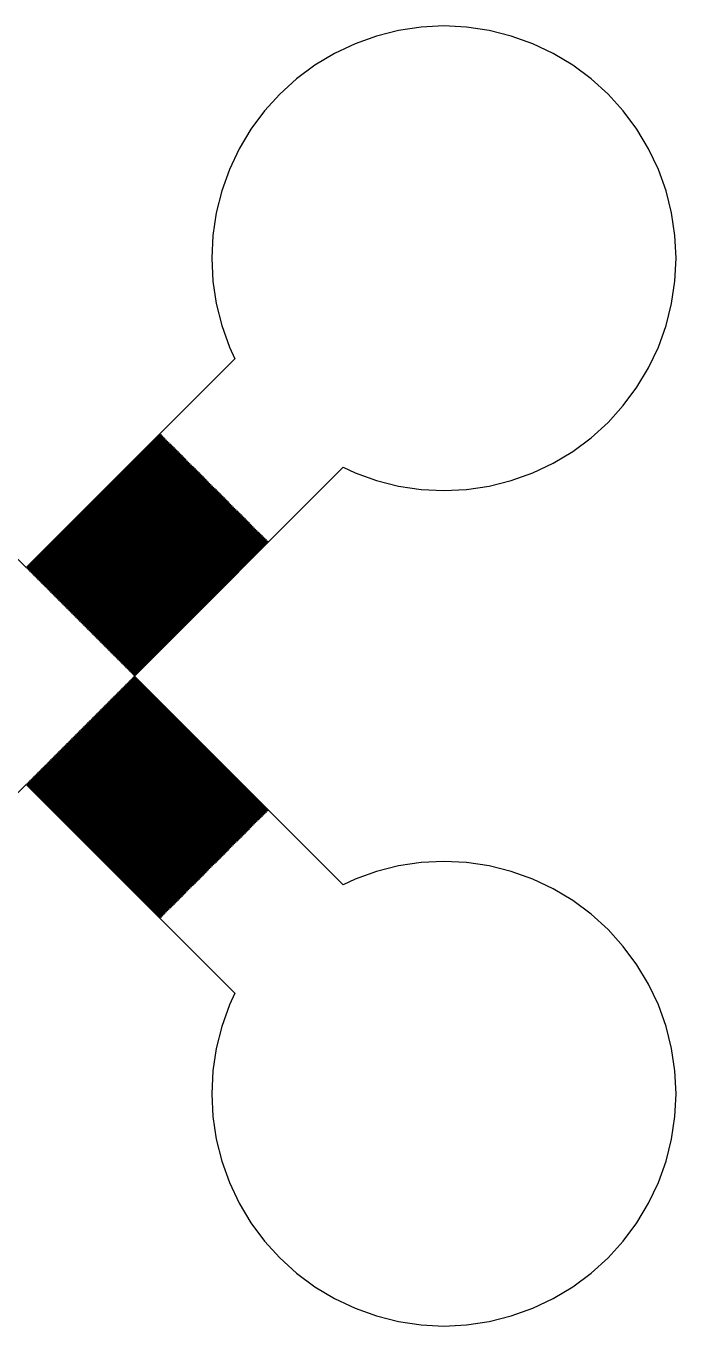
# Model space of a CAD drawing. Extents: x -73 to 181, y -8 to 80.
# Drawn here: x 27 to 34, y 20 to 34 of the extents above; entities that cross this region are included whole.
import ezdxf

# ---------------------------------------------------------------- set-up
doc = ezdxf.new("R2010")
doc.units = 0

msp = doc.modelspace()

# ---------------------------------------------------------------- linework, layer by layer
for p, q in [((30.7715, 33.8895), (30.5405, 33.8069)), ((31.0095, 33.9491), (30.7715, 33.8895)), ((31.2521, 33.9851), (31.0095, 33.9491)), ((31.4972, 33.9972), (31.2521, 33.9851)), ((31.7422, 33.9851), (31.4972, 33.9972)), ((31.9849, 33.9491), (31.7422, 33.9851)), ((32.2229, 33.8895), (31.9849, 33.9491)), ((32.4539, 33.8069), (32.2229, 33.8895)), ((30.5405, 33.8069), (30.3187, 33.702)), ((32.6757, 33.702), (32.4539, 33.8069)), ((30.3187, 33.702), (30.1083, 33.5759)), ((32.8861, 33.5759), (32.6757, 33.702)), ((30.1083, 33.5759), (29.9112, 33.4297)), ((33.0832, 33.4297), (32.8861, 33.5759)), ((29.9112, 33.4297), (29.7294, 33.265)), ((33.265, 33.265), (33.0832, 33.4297)), ((29.7294, 33.265), (29.5647, 33.0832)), ((33.4297, 33.0832), (33.265, 33.265)), ((29.5647, 33.0832), (29.4185, 32.8861)), ((33.5759, 32.8861), (33.4297, 33.0832)), ((29.4185, 32.8861), (29.2924, 32.6757)), ((33.702, 32.6757), (33.5759, 32.8861)), ((29.2924, 32.6757), (29.1875, 32.4539)), ((33.8069, 32.4539), (33.702, 32.6757)), ((29.1875, 32.4539), (29.1048, 32.2229)), ((33.8895, 32.2229), (33.8069, 32.4539)), ((29.1048, 32.2229), (29.0452, 31.9849)), ((33.9491, 31.9849), (33.8895, 32.2229)), ((29.0452, 31.9849), (29.0092, 31.7422)), ((33.9851, 31.7422), (33.9491, 31.9849)), ((29.0092, 31.7422), (28.9972, 31.4972)), ((33.9972, 31.4972), (33.9851, 31.7422)), ((28.9972, 31.4972), (29.0092, 31.2521)), ((33.9851, 31.2521), (33.9972, 31.4972)), ((29.0092, 31.2521), (29.0452, 31.0094)), ((33.9491, 31.0095), (33.9851, 31.2521)), ((29.0452, 31.0094), (29.1048, 30.7715)), ((33.8895, 30.7715), (33.9491, 31.0095)), ((29.1048, 30.7715), (29.1875, 30.5405)), ((33.8069, 30.5405), (33.8895, 30.7715)), ((29.1875, 30.5405), (29.2473, 30.414)), ((33.702, 30.3187), (33.8069, 30.5405)), ((27, 28.1667), (24.7527, 30.414)), ((29.2473, 30.414), (27, 28.1667)), ((33.5759, 30.1083), (33.702, 30.3187)), ((33.4297, 29.9112), (33.5759, 30.1083)), ((33.265, 29.7294), (33.4297, 29.9112)), ((33.0832, 29.5647), (33.265, 29.7294)), ((27.0071, 28.1597), (28.4474, 29.6)), ((28.4545, 29.5929), (27.0141, 28.1526)), ((27.0212, 28.1455), (28.4616, 29.5859)), ((28.4687, 29.5788), (27.0283, 28.1384)), ((27.0354, 28.1314), (28.4757, 29.5717)), ((28.4828, 29.5647), (27.0424, 28.1243)), ((27.0495, 28.1172), (28.4899, 29.5576)), ((28.4969, 29.5505), (27.0566, 28.1102)), ((27.0636, 28.1031), (28.504, 29.5434)), ((28.5111, 29.5364), (27.0707, 28.096)), ((27.0778, 28.0889), (28.5182, 29.5293)), ((28.4474, 29.6), (28.4545, 29.5929)), ((28.4616, 29.5859), (28.4687, 29.5788)), ((28.4757, 29.5717), (28.4828, 29.5647)), ((28.4899, 29.5576), (28.4969, 29.5505)), ((28.504, 29.5434), (28.5111, 29.5364)), ((28.5182, 29.5293), (28.5252, 29.5222)), ((32.8861, 29.4185), (33.0832, 29.5647)), ((28.5252, 29.5222), (27.0849, 28.0819)), ((27.0919, 28.0748), (28.5323, 29.5152)), ((28.5394, 29.5081), (27.099, 28.0677)), ((27.1061, 28.0607), (28.5464, 29.501)), ((28.5535, 29.494), (27.1131, 28.0536)), ((27.1202, 28.0465), (28.5606, 29.4869)), ((28.5677, 29.4798), (27.1273, 28.0394)), ((27.1344, 28.0324), (28.5747, 29.4727)), ((28.5818, 29.4657), (27.1414, 28.0253)), ((27.1485, 28.0182), (28.5889, 29.4586)), ((28.5959, 29.4515), (27.1556, 28.0112)), ((27.1626, 28.0041), (28.603, 29.4444)), ((28.6101, 29.4374), (27.1697, 27.997)), ((27.1768, 27.9899), (28.6171, 29.4303)), ((28.6242, 29.4232), (27.1839, 27.9829)), ((27.1909, 27.9758), (28.6313, 29.4162)), ((28.6384, 29.4091), (27.198, 27.9687)), ((27.2051, 27.9617), (28.6454, 29.402)), ((28.6525, 29.395), (27.2121, 27.9546)), ((28.5323, 29.5152), (28.5394, 29.5081)), ((28.5464, 29.501), (28.5535, 29.494)), ((28.5606, 29.4869), (28.5677, 29.4798)), ((28.5747, 29.4727), (28.5818, 29.4657)), ((28.5889, 29.4586), (28.5959, 29.4515)), ((28.603, 29.4444), (28.6101, 29.4374)), ((28.6171, 29.4303), (28.6242, 29.4232)), ((28.6313, 29.4162), (28.6384, 29.4091)), ((28.6454, 29.402), (28.6525, 29.395)), ((32.6757, 29.2924), (32.8861, 29.4185)), ((27.2192, 27.9475), (28.6596, 29.3879)), ((28.6667, 29.3808), (27.2263, 27.9404)), ((27.2334, 27.9334), (28.6737, 29.3737)), ((28.6808, 29.3667), (27.2404, 27.9263)), ((27.2475, 27.9192), (28.6879, 29.3596)), ((28.6949, 29.3525), (27.2546, 27.9122)), ((27.2616, 27.9051), (28.702, 29.3455)), ((28.7091, 29.3384), (27.2687, 27.898)), ((27.2758, 27.8909), (28.7161, 29.3313)), ((28.7232, 29.3242), (27.2829, 27.8839)), ((27.2899, 27.8768), (28.7303, 29.3172)), ((28.7374, 29.3101), (27.297, 27.8697)), ((27.3041, 27.8627), (28.7444, 29.303)), ((28.7515, 29.296), (27.3111, 27.8556)), ((27.3182, 27.8485), (28.7586, 29.2889)), ((28.7656, 29.2818), (27.3253, 27.8414)), ((27.3323, 27.8344), (28.7727, 29.2747)), ((28.7798, 29.2677), (27.3394, 27.8273)), ((27.3465, 27.8202), (28.7868, 29.2606)), ((28.7939, 29.2535), (27.3536, 27.8132)), ((28.6596, 29.3879), (28.6667, 29.3808)), ((28.6737, 29.3737), (28.6808, 29.3667)), ((28.6879, 29.3596), (28.6949, 29.3525)), ((28.702, 29.3455), (28.7091, 29.3384)), ((28.7161, 29.3313), (28.7232, 29.3242)), ((28.7303, 29.3172), (28.7374, 29.3101)), ((28.7444, 29.303), (28.7515, 29.296)), ((28.7586, 29.2889), (28.7656, 29.2818)), ((28.7727, 29.2747), (28.7798, 29.2677)), ((28.7868, 29.2606), (28.7939, 29.2535)), ((32.4539, 29.1875), (32.6757, 29.2924)), ((27.3606, 27.8061), (28.801, 29.2465)), ((28.8081, 29.2394), (27.3677, 27.799)), ((27.3748, 27.792), (28.8151, 29.2323)), ((28.8222, 29.2253), (27.3819, 27.7849)), ((27.3889, 27.7778), (28.8293, 29.2182)), ((28.8363, 29.2111), (27.396, 27.7708)), ((27.4031, 27.7637), (28.8434, 29.204)), ((28.8505, 29.197), (27.4101, 27.7566)), ((27.4172, 27.7495), (28.8576, 29.1899)), ((28.8646, 29.1828), (27.4243, 27.7425)), ((27.4313, 27.7354), (28.8717, 29.1758)), ((28.8788, 29.1687), (27.4384, 27.7283)), ((27.4455, 27.7212), (28.8858, 29.1616)), ((28.8929, 29.1545), (27.4525, 27.7142)), ((27.4596, 27.7071), (28.9, 29.1475)), ((28.9071, 29.1404), (27.4667, 27.7)), ((27.4738, 27.693), (28.9141, 29.1333)), ((28.9212, 29.1263), (27.4808, 27.6859)), ((27.4879, 27.6788), (28.9283, 29.1192)), ((28.9353, 29.1121), (27.495, 27.6718)), ((28.1667, 27), (30.414, 29.2473)), ((28.801, 29.2465), (28.8081, 29.2394)), ((28.8151, 29.2323), (28.8222, 29.2253)), ((28.8293, 29.2182), (28.8363, 29.2111)), ((28.8434, 29.204), (28.8505, 29.197)), ((28.8576, 29.1899), (28.8646, 29.1828)), ((28.8717, 29.1758), (28.8788, 29.1687)), ((28.8858, 29.1616), (28.8929, 29.1545)), ((28.9, 29.1475), (28.9071, 29.1404)), ((28.9141, 29.1333), (28.9212, 29.1263)), ((28.9283, 29.1192), (28.9353, 29.1121)), ((30.414, 29.2473), (30.5405, 29.1875)), ((30.5405, 29.1875), (30.7715, 29.1048)), ((32.2229, 29.1048), (32.4539, 29.1875)), ((27.5021, 27.6647), (28.9424, 29.105)), ((28.9495, 29.098), (27.5091, 27.6576)), ((27.5162, 27.6505), (28.9566, 29.0909)), ((28.9636, 29.0838), (27.5233, 27.6435)), ((27.5303, 27.6364), (28.9707, 29.0768)), ((28.9778, 29.0697), (27.5374, 27.6293)), ((27.5445, 27.6223), (28.9848, 29.0626)), ((28.9919, 29.0556), (27.5515, 27.6152)), ((27.5586, 27.6081), (28.999, 29.0485)), ((29.0061, 29.0414), (27.5657, 27.601)), ((27.5728, 27.594), (29.0131, 29.0343)), ((29.0202, 29.0273), (27.5798, 27.5869)), ((27.5869, 27.5798), (29.0273, 29.0202)), ((29.0343, 29.0131), (27.594, 27.5728)), ((27.601, 27.5657), (29.0414, 29.0061)), ((29.0485, 28.999), (27.6081, 27.5586)), ((27.6152, 27.5515), (29.0556, 28.9919)), ((29.0626, 28.9848), (27.6223, 27.5445)), ((27.6293, 27.5374), (29.0697, 28.9778)), ((29.0768, 28.9707), (27.6364, 27.5303)), ((28.9424, 29.105), (28.9495, 29.098)), ((28.9566, 29.0909), (28.9636, 29.0838)), ((28.9707, 29.0768), (28.9778, 29.0697)), ((28.9848, 29.0626), (28.9919, 29.0556)), ((28.999, 29.0485), (29.0061, 29.0414)), ((29.0131, 29.0343), (29.0202, 29.0273)), ((29.0273, 29.0202), (29.0343, 29.0131)), ((29.0414, 29.0061), (29.0485, 28.999)), ((29.0556, 28.9919), (29.0626, 28.9848)), ((29.0697, 28.9778), (29.0768, 28.9707)), ((30.7715, 29.1048), (31.0094, 29.0452)), ((31.0094, 29.0452), (31.2521, 29.0092)), ((31.2521, 29.0092), (31.4972, 28.9972)), ((31.4972, 28.9972), (31.7422, 29.0092)), ((31.7422, 29.0092), (31.9849, 29.0452)), ((31.9849, 29.0452), (32.2229, 29.1048)), ((27.6435, 27.5233), (29.0838, 28.9636)), ((29.0909, 28.9566), (27.6505, 27.5162)), ((27.6576, 27.5091), (29.098, 28.9495)), ((29.105, 28.9424), (27.6647, 27.5021)), ((27.6718, 27.495), (29.1121, 28.9353)), ((29.1192, 28.9283), (27.6788, 27.4879)), ((27.6859, 27.4808), (29.1263, 28.9212)), ((29.1333, 28.9141), (27.693, 27.4738)), ((27.7, 27.4667), (29.1404, 28.9071)), ((29.1475, 28.9), (27.7071, 27.4596)), ((27.7142, 27.4525), (29.1545, 28.8929)), ((29.1616, 28.8858), (27.7212, 27.4455)), ((27.7283, 27.4384), (29.1687, 28.8788)), ((29.1758, 28.8717), (27.7354, 27.4313)), ((27.7425, 27.4243), (29.1828, 28.8646)), ((29.1899, 28.8576), (27.7495, 27.4172)), ((27.7566, 27.4101), (29.197, 28.8505)), ((29.204, 28.8434), (27.7637, 27.4031)), ((27.7708, 27.396), (29.2111, 28.8363)), ((29.2182, 28.8293), (27.7778, 27.3889)), ((29.0838, 28.9636), (29.0909, 28.9566)), ((29.098, 28.9495), (29.105, 28.9424)), ((29.1121, 28.9353), (29.1192, 28.9283)), ((29.1263, 28.9212), (29.1333, 28.9141)), ((29.1404, 28.9071), (29.1475, 28.9)), ((29.1545, 28.8929), (29.1616, 28.8858)), ((29.1687, 28.8788), (29.1758, 28.8717)), ((29.1828, 28.8646), (29.1899, 28.8576)), ((29.197, 28.8505), (29.204, 28.8434)), ((29.2111, 28.8363), (29.2182, 28.8293)), ((27.7849, 27.3819), (29.2253, 28.8222)), ((29.2323, 28.8151), (27.792, 27.3748)), ((27.799, 27.3677), (29.2394, 28.8081)), ((29.2465, 28.801), (27.8061, 27.3606)), ((27.8132, 27.3536), (29.2535, 28.7939)), ((29.2606, 28.7868), (27.8202, 27.3465)), ((27.8273, 27.3394), (29.2677, 28.7798)), ((29.2747, 28.7727), (27.8344, 27.3323)), ((27.8414, 27.3253), (29.2818, 28.7656)), ((29.2889, 28.7586), (27.8485, 27.3182)), ((27.8556, 27.3111), (29.296, 28.7515)), ((29.303, 28.7444), (27.8627, 27.3041)), ((27.8697, 27.297), (29.3101, 28.7374)), ((29.3172, 28.7303), (27.8768, 27.2899)), ((27.8839, 27.2829), (29.3242, 28.7232)), ((29.3313, 28.7161), (27.8909, 27.2758)), ((27.898, 27.2687), (29.3384, 28.7091)), ((29.3455, 28.702), (27.9051, 27.2616)), ((27.9122, 27.2546), (29.3525, 28.6949)), ((29.2253, 28.8222), (29.2323, 28.8151)), ((29.2394, 28.8081), (29.2465, 28.801)), ((29.2535, 28.7939), (29.2606, 28.7868)), ((29.2677, 28.7798), (29.2747, 28.7727)), ((29.2818, 28.7656), (29.2889, 28.7586)), ((29.296, 28.7515), (29.303, 28.7444)), ((29.3101, 28.7374), (29.3172, 28.7303)), ((29.3242, 28.7232), (29.3313, 28.7161)), ((29.3384, 28.7091), (29.3455, 28.702)), ((29.3525, 28.6949), (29.3596, 28.6879)), ((29.3596, 28.6879), (27.9192, 27.2475)), ((27.9263, 27.2404), (29.3667, 28.6808)), ((29.3737, 28.6737), (27.9334, 27.2334)), ((27.9404, 27.2263), (29.3808, 28.6667)), ((29.3879, 28.6596), (27.9475, 27.2192)), ((27.9546, 27.2121), (29.395, 28.6525)), ((29.402, 28.6454), (27.9617, 27.2051)), ((27.9687, 27.198), (29.4091, 28.6384)), ((29.4162, 28.6313), (27.9758, 27.1909)), ((27.9829, 27.1839), (29.4232, 28.6242)), ((29.4303, 28.6171), (27.9899, 27.1768)), ((27.997, 27.1697), (29.4374, 28.6101)), ((29.4444, 28.603), (28.0041, 27.1626)), ((28.0112, 27.1556), (29.4515, 28.5959)), ((29.4586, 28.5889), (28.0182, 27.1485)), ((28.0253, 27.1414), (29.4657, 28.5818)), ((29.4727, 28.5747), (28.0324, 27.1344)), ((28.0394, 27.1273), (29.4798, 28.5677)), ((29.4869, 28.5606), (28.0465, 27.1202)), ((28.0536, 27.1131), (29.494, 28.5535)), ((29.3667, 28.6808), (29.3737, 28.6737)), ((29.3808, 28.6667), (29.3879, 28.6596)), ((29.395, 28.6525), (29.402, 28.6454)), ((29.4091, 28.6384), (29.4162, 28.6313)), ((29.4232, 28.6242), (29.4303, 28.6171)), ((29.4374, 28.6101), (29.4444, 28.603)), ((29.4515, 28.5959), (29.4586, 28.5889)), ((29.4657, 28.5818), (29.4727, 28.5747)), ((29.4798, 28.5677), (29.4869, 28.5606)), ((29.494, 28.5535), (29.501, 28.5464)), ((29.501, 28.5464), (28.0607, 27.1061)), ((28.0677, 27.099), (29.5081, 28.5394)), ((29.5152, 28.5323), (28.0748, 27.0919)), ((28.0819, 27.0849), (29.5222, 28.5252)), ((29.5293, 28.5182), (28.0889, 27.0778)), ((28.096, 27.0707), (29.5364, 28.5111)), ((29.5434, 28.504), (28.1031, 27.0636)), ((28.1102, 27.0566), (29.5505, 28.4969)), ((29.5576, 28.4899), (28.1172, 27.0495)), ((28.1243, 27.0424), (29.5647, 28.4828)), ((29.5717, 28.4757), (28.1314, 27.0354)), ((28.1384, 27.0283), (29.5788, 28.4687)), ((29.5859, 28.4616), (28.1455, 27.0212)), ((28.1526, 27.0141), (29.5929, 28.4545)), ((29.6, 28.4474), (28.1597, 27.0071)), ((29.5081, 28.5394), (29.5152, 28.5323)), ((29.5222, 28.5252), (29.5293, 28.5182)), ((29.5364, 28.5111), (29.5434, 28.504)), ((29.5505, 28.4969), (29.5576, 28.4899)), ((29.5647, 28.4828), (29.5717, 28.4757)), ((29.5788, 28.4687), (29.5859, 28.4616)), ((29.5929, 28.4545), (29.6, 28.4474)), ((27.0141, 28.1526), (27.0071, 28.1597)), ((27.0283, 28.1384), (27.0212, 28.1455)), ((27.0424, 28.1243), (27.0354, 28.1314)), ((27.0566, 28.1102), (27.0495, 28.1172)), ((27.0707, 28.096), (27.0636, 28.1031)), ((27.0849, 28.0819), (27.0778, 28.0889)), ((27.099, 28.0677), (27.0919, 28.0748)), ((27.1131, 28.0536), (27.1061, 28.0607)), ((27.1273, 28.0394), (27.1202, 28.0465)), ((27.1414, 28.0253), (27.1344, 28.0324)), ((27.1556, 28.0112), (27.1485, 28.0182)), ((27.1697, 27.997), (27.1626, 28.0041)), ((27.1839, 27.9829), (27.1768, 27.9899)), ((27.198, 27.9687), (27.1909, 27.9758)), ((27.2121, 27.9546), (27.2051, 27.9617)), ((27.2263, 27.9404), (27.2192, 27.9475)), ((27.2404, 27.9263), (27.2334, 27.9334)), ((27.2546, 27.9122), (27.2475, 27.9192)), ((27.2687, 27.898), (27.2616, 27.9051)), ((27.2829, 27.8839), (27.2758, 27.8909)), ((27.297, 27.8697), (27.2899, 27.8768)), ((27.3111, 27.8556), (27.3041, 27.8627)), ((27.3253, 27.8414), (27.3182, 27.8485)), ((27.3394, 27.8273), (27.3323, 27.8344)), ((27.3536, 27.8132), (27.3465, 27.8202)), ((27.3677, 27.799), (27.3606, 27.8061)), ((27.3819, 27.7849), (27.3748, 27.792)), ((27.396, 27.7708), (27.3889, 27.7778)), ((27.4101, 27.7566), (27.4031, 27.7637)), ((27.4243, 27.7425), (27.4172, 27.7495)), ((27.4384, 27.7283), (27.4313, 27.7354)), ((27.4525, 27.7142), (27.4455, 27.7212)), ((27.4667, 27.7), (27.4596, 27.7071)), ((27.4808, 27.6859), (27.4738, 27.693)), ((27.495, 27.6718), (27.4879, 27.6788)), ((27.5091, 27.6576), (27.5021, 27.6647)), ((27.5233, 27.6435), (27.5162, 27.6505)), ((27.5374, 27.6293), (27.5303, 27.6364)), ((27.5515, 27.6152), (27.5445, 27.6223)), ((27.5657, 27.601), (27.5586, 27.6081)), ((27.5798, 27.5869), (27.5728, 27.594)), ((27.594, 27.5728), (27.5869, 27.5798)), ((27.6081, 27.5586), (27.601, 27.5657)), ((27.6223, 27.5445), (27.6152, 27.5515)), ((27.6364, 27.5303), (27.6293, 27.5374)), ((27.6505, 27.5162), (27.6435, 27.5233)), ((27.6647, 27.5021), (27.6576, 27.5091)), ((27.6788, 27.4879), (27.6718, 27.495)), ((27.693, 27.4738), (27.6859, 27.4808)), ((27.7071, 27.4596), (27.7, 27.4667)), ((27.7212, 27.4455), (27.7142, 27.4525)), ((27.7354, 27.4313), (27.7283, 27.4384)), ((27.7495, 27.4172), (27.7425, 27.4243)), ((27.7637, 27.4031), (27.7566, 27.4101)), ((27.7778, 27.3889), (27.7708, 27.396)), ((27.792, 27.3748), (27.7849, 27.3819)), ((27.8061, 27.3606), (27.799, 27.3677)), ((27.8202, 27.3465), (27.8132, 27.3536)), ((27.8344, 27.3323), (27.8273, 27.3394)), ((27.8485, 27.3182), (27.8414, 27.3253)), ((27.8627, 27.3041), (27.8556, 27.3111)), ((27.8768, 27.2899), (27.8697, 27.297)), ((27.8909, 27.2758), (27.8839, 27.2829)), ((27.9051, 27.2616), (27.898, 27.2687)), ((27.9192, 27.2475), (27.9122, 27.2546)), ((27.9334, 27.2334), (27.9263, 27.2404)), ((27.9475, 27.2192), (27.9404, 27.2263)), ((27.9617, 27.2051), (27.9546, 27.2121)), ((27.9758, 27.1909), (27.9687, 27.198)), ((27.9899, 27.1768), (27.9829, 27.1839)), ((28.0041, 27.1626), (27.997, 27.1697)), ((28.0182, 27.1485), (28.0112, 27.1556)), ((28.0324, 27.1344), (28.0253, 27.1414)), ((28.0465, 27.1202), (28.0394, 27.1273)), ((28.0607, 27.1061), (28.0536, 27.1131)), ((28.0748, 27.0919), (28.0677, 27.099)), ((28.0889, 27.0778), (28.0819, 27.0849)), ((28.1031, 27.0636), (28.096, 27.0707)), ((28.1172, 27.0495), (28.1102, 27.0566)), ((28.1314, 27.0354), (28.1243, 27.0424)), ((28.1455, 27.0212), (28.1384, 27.0283)), ((28.1597, 27.0071), (28.1526, 27.0141)), ((28.0394, 26.8727), (28.0465, 26.8798)), ((29.4798, 25.4323), (28.0394, 26.8727)), ((28.0465, 26.8798), (29.4869, 25.4394)), ((28.0536, 26.8869), (28.0606, 26.8939)), ((29.4939, 25.4465), (28.0536, 26.8869)), ((28.0606, 26.8939), (29.501, 25.4536)), ((28.0677, 26.901), (28.0748, 26.9081)), ((29.5081, 25.4606), (28.0677, 26.901)), ((28.0748, 26.9081), (29.5152, 25.4677)), ((28.0818, 26.9151), (28.0889, 26.9222)), ((29.5222, 25.4748), (28.0818, 26.9151)), ((28.0889, 26.9222), (29.5293, 25.4818)), ((28.096, 26.9293), (28.1031, 26.9363)), ((29.5364, 25.4889), (28.096, 26.9293)), ((28.1031, 26.9363), (29.5434, 25.496)), ((28.1101, 26.9434), (28.1172, 26.9505)), ((29.5505, 25.5031), (28.1101, 26.9434)), ((28.1172, 26.9505), (29.5576, 25.5101)), ((28.1243, 26.9576), (28.1314, 26.9646)), ((29.5647, 25.5172), (28.1243, 26.9576)), ((28.1314, 26.9646), (29.5717, 25.5243)), ((28.1384, 26.9717), (28.1455, 26.9788)), ((29.5788, 25.5313), (28.1384, 26.9717)), ((28.1455, 26.9788), (29.5859, 25.5384)), ((28.1526, 26.9858), (28.1596, 26.9929)), ((29.5929, 25.5455), (28.1526, 26.9858)), ((28.1596, 26.9929), (29.6, 25.5526)), ((30.414, 24.7527), (28.1667, 27)), ((27.898, 26.7313), (27.9051, 26.7384)), ((29.3384, 25.2909), (27.898, 26.7313)), ((27.9051, 26.7384), (29.3454, 25.298)), ((27.9122, 26.7454), (27.9192, 26.7525)), ((29.3525, 25.3051), (27.9122, 26.7454)), ((27.9192, 26.7525), (29.3596, 25.3121)), ((27.9263, 26.7596), (27.9334, 26.7666)), ((29.3667, 25.3192), (27.9263, 26.7596)), ((27.9334, 26.7666), (29.3737, 25.3263)), ((27.9404, 26.7737), (27.9475, 26.7808)), ((29.3808, 25.3333), (27.9404, 26.7737)), ((27.9475, 26.7808), (29.3879, 25.3404)), ((27.9546, 26.7879), (27.9617, 26.7949)), ((29.3949, 25.3475), (27.9546, 26.7879)), ((27.9617, 26.7949), (29.402, 25.3546)), ((27.9687, 26.802), (27.9758, 26.8091)), ((29.4091, 25.3616), (27.9687, 26.802)), ((27.9758, 26.8091), (29.4162, 25.3687)), ((27.9829, 26.8161), (27.9899, 26.8232)), ((29.4232, 25.3758), (27.9829, 26.8161)), ((27.9899, 26.8232), (29.4303, 25.3829)), ((27.997, 26.8303), (28.0041, 26.8374)), ((29.4374, 25.3899), (27.997, 26.8303)), ((28.0041, 26.8374), (29.4444, 25.397)), ((28.0112, 26.8444), (28.0182, 26.8515)), ((29.4515, 25.4041), (28.0112, 26.8444)), ((28.0182, 26.8515), (29.4586, 25.4111)), ((28.0253, 26.8586), (28.0324, 26.8656)), ((29.4657, 25.4182), (28.0253, 26.8586)), ((28.0324, 26.8656), (29.4727, 25.4253)), ((27.7566, 26.5899), (27.7637, 26.5969)), ((29.197, 25.1495), (27.7566, 26.5899)), ((27.7637, 26.5969), (29.204, 25.1566)), ((27.7707, 26.604), (27.7778, 26.6111)), ((29.2111, 25.1637), (27.7707, 26.604)), ((27.7778, 26.6111), (29.2182, 25.1707)), ((27.7849, 26.6181), (27.7919, 26.6252)), ((29.2252, 25.1778), (27.7849, 26.6181)), ((27.7919, 26.6252), (29.2323, 25.1849)), ((27.799, 26.6323), (27.8061, 26.6394)), ((29.2394, 25.1919), (27.799, 26.6323)), ((27.8061, 26.6394), (29.2464, 25.199)), ((27.8132, 26.6464), (27.8202, 26.6535)), ((29.2535, 25.2061), (27.8132, 26.6464)), ((27.8202, 26.6535), (29.2606, 25.2131)), ((27.8273, 26.6606), (27.8344, 26.6676)), ((29.2677, 25.2202), (27.8273, 26.6606)), ((27.8344, 26.6676), (29.2747, 25.2273)), ((27.8414, 26.6747), (27.8485, 26.6818)), ((29.2818, 25.2344), (27.8414, 26.6747)), ((27.8485, 26.6818), (29.2889, 25.2414)), ((27.8556, 26.6889), (27.8627, 26.6959)), ((29.296, 25.2485), (27.8556, 26.6889)), ((27.8627, 26.6959), (29.303, 25.2556)), ((27.8697, 26.703), (27.8768, 26.7101)), ((29.3101, 25.2626), (27.8697, 26.703)), ((27.8768, 26.7101), (29.3172, 25.2697)), ((27.8839, 26.7171), (27.8909, 26.7242)), ((29.3242, 25.2768), (27.8839, 26.7171)), ((27.8909, 26.7242), (29.3313, 25.2839)), ((27.6152, 26.4485), (27.6222, 26.4555)), ((27.6222, 26.4555), (29.0626, 25.0152)), ((27.6293, 26.4626), (27.6364, 26.4697)), ((29.0697, 25.0222), (27.6293, 26.4626)), ((27.6364, 26.4697), (29.0768, 25.0293)), ((27.6434, 26.4767), (27.6505, 26.4838)), ((29.0838, 25.0364), (27.6434, 26.4767)), ((27.6505, 26.4838), (29.0909, 25.0434)), ((27.6576, 26.4909), (27.6647, 26.4979)), ((29.098, 25.0505), (27.6576, 26.4909)), ((27.6647, 26.4979), (29.105, 25.0576)), ((27.6717, 26.505), (27.6788, 26.5121)), ((29.1121, 25.0647), (27.6717, 26.505)), ((27.6788, 26.5121), (29.1192, 25.0717)), ((27.6859, 26.5191), (27.6929, 26.5262)), ((29.1263, 25.0788), (27.6859, 26.5191)), ((27.6929, 26.5262), (29.1333, 25.0859)), ((27.7, 26.5333), (27.7071, 26.5404)), ((29.1404, 25.0929), (27.7, 26.5333)), ((27.7071, 26.5404), (29.1475, 25.1)), ((27.7142, 26.5474), (27.7212, 26.5545)), ((29.1545, 25.1071), (27.7142, 26.5474)), ((27.7212, 26.5545), (29.1616, 25.1142)), ((27.7283, 26.5616), (27.7354, 26.5686)), ((29.1687, 25.1212), (27.7283, 26.5616)), ((27.7354, 26.5686), (29.1758, 25.1283)), ((27.7424, 26.5757), (27.7495, 26.5828)), ((29.1828, 25.1354), (27.7424, 26.5757)), ((27.7495, 26.5828), (29.1899, 25.1424)), ((27.4738, 26.307), (27.4808, 26.3141)), ((27.4808, 26.3141), (28.9212, 24.8737)), ((27.4879, 26.3212), (27.495, 26.3282)), ((28.9283, 24.8808), (27.4879, 26.3212)), ((27.495, 26.3282), (28.9353, 24.8879)), ((27.502, 26.3353), (27.5091, 26.3424)), ((28.9424, 24.895), (27.502, 26.3353)), ((27.5091, 26.3424), (28.9495, 24.902)), ((27.5162, 26.3495), (27.5233, 26.3565)), ((28.9566, 24.9091), (27.5162, 26.3495)), ((27.5233, 26.3565), (28.9636, 24.9162)), ((27.5303, 26.3636), (27.5374, 26.3707)), ((28.9707, 24.9232), (27.5303, 26.3636)), ((27.5374, 26.3707), (28.9778, 24.9303)), ((27.5445, 26.3777), (27.5515, 26.3848)), ((28.9848, 24.9374), (27.5445, 26.3777)), ((27.5515, 26.3848), (28.9919, 24.9444)), ((27.5586, 26.3919), (27.5657, 26.399)), ((28.999, 24.9515), (27.5586, 26.3919)), ((27.5657, 26.399), (29.006, 24.9586)), ((27.5728, 26.406), (27.5798, 26.4131)), ((29.0131, 24.9657), (27.5728, 26.406)), ((27.5798, 26.4131), (29.0202, 24.9727)), ((27.5869, 26.4202), (27.594, 26.4272)), ((29.0273, 24.9798), (27.5869, 26.4202)), ((27.594, 26.4272), (29.0343, 24.9869)), ((27.601, 26.4343), (27.6081, 26.4414)), ((29.0414, 24.9939), (27.601, 26.4343)), ((27.6081, 26.4414), (29.0485, 25.001)), ((29.0555, 25.0081), (27.6152, 26.4485)), ((27.3323, 26.1656), (27.3394, 26.1727)), ((27.3394, 26.1727), (28.7798, 24.7323)), ((27.3465, 26.1798), (27.3535, 26.1868)), ((28.7868, 24.7394), (27.3465, 26.1798)), ((27.3535, 26.1868), (28.7939, 24.7465)), ((27.3606, 26.1939), (27.3677, 26.201)), ((28.801, 24.7535), (27.3606, 26.1939)), ((27.3677, 26.201), (28.8081, 24.7606)), ((27.3748, 26.208), (27.3818, 26.2151)), ((28.8151, 24.7677), (27.3748, 26.208)), ((27.3818, 26.2151), (28.8222, 24.7747)), ((27.3889, 26.2222), (27.396, 26.2292)), ((28.8293, 24.7818), (27.3889, 26.2222)), ((27.396, 26.2292), (28.8363, 24.7889)), ((27.403, 26.2363), (27.4101, 26.2434)), ((28.8434, 24.796), (27.403, 26.2363)), ((27.4101, 26.2434), (28.8505, 24.803)), ((27.4172, 26.2505), (27.4243, 26.2575)), ((28.8576, 24.8101), (27.4172, 26.2505)), ((27.4243, 26.2575), (28.8646, 24.8172)), ((27.4313, 26.2646), (27.4384, 26.2717)), ((28.8717, 24.8242), (27.4313, 26.2646)), ((27.4384, 26.2717), (28.8788, 24.8313)), ((27.4455, 26.2787), (27.4525, 26.2858)), ((28.8858, 24.8384), (27.4455, 26.2787)), ((27.4525, 26.2858), (28.8929, 24.8455)), ((27.4596, 26.2929), (27.4667, 26.3)), ((28.9, 24.8525), (27.4596, 26.2929)), ((27.4667, 26.3), (28.9071, 24.8596)), ((28.9141, 24.8667), (27.4738, 26.307)), ((27.1909, 26.0242), (27.198, 26.0313)), ((27.198, 26.0313), (28.6384, 24.5909)), ((27.2051, 26.0383), (27.2121, 26.0454)), ((28.6454, 24.598), (27.2051, 26.0383)), ((27.2121, 26.0454), (28.6525, 24.605)), ((27.2192, 26.0525), (27.2263, 26.0596)), ((28.6596, 24.6121), (27.2192, 26.0525)), ((27.2263, 26.0596), (28.6666, 24.6192)), ((27.2333, 26.0666), (27.2404, 26.0737)), ((28.6737, 24.6263), (27.2333, 26.0666)), ((27.2404, 26.0737), (28.6808, 24.6333)), ((27.2475, 26.0808), (27.2545, 26.0878)), ((28.6879, 24.6404), (27.2475, 26.0808)), ((27.2545, 26.0878), (28.6949, 24.6475)), ((27.2616, 26.0949), (27.2687, 26.102)), ((28.702, 24.6545), (27.2616, 26.0949)), ((27.2687, 26.102), (28.7091, 24.6616)), ((27.2758, 26.109), (27.2828, 26.1161)), ((28.7161, 24.6687), (27.2758, 26.109)), ((27.2828, 26.1161), (28.7232, 24.6758)), ((27.2899, 26.1232), (27.297, 26.1302)), ((28.7303, 24.6828), (27.2899, 26.1232)), ((27.297, 26.1302), (28.7374, 24.6899)), ((27.304, 26.1373), (27.3111, 26.1444)), ((28.7444, 24.697), (27.304, 26.1373)), ((27.3111, 26.1444), (28.7515, 24.704)), ((27.3182, 26.1515), (27.3253, 26.1585)), ((28.7586, 24.7111), (27.3182, 26.1515)), ((27.3253, 26.1585), (28.7656, 24.7182)), ((28.7727, 24.7253), (27.3323, 26.1656)), ((27.0495, 25.8828), (27.0566, 25.8898)), ((27.0566, 25.8898), (28.4969, 24.4495)), ((27.0636, 25.8969), (27.0707, 25.904)), ((28.504, 24.4566), (27.0636, 25.8969)), ((27.0707, 25.904), (28.5111, 24.4636)), ((27.0778, 25.9111), (27.0849, 25.9181)), ((28.5181, 24.4707), (27.0778, 25.9111)), ((27.0849, 25.9181), (28.5252, 24.4778)), ((27.0919, 25.9252), (27.099, 25.9323)), ((28.5323, 24.4848), (27.0919, 25.9252)), ((27.099, 25.9323), (28.5394, 24.4919)), ((27.1061, 25.9393), (27.1131, 25.9464)), ((28.5464, 24.499), (27.1061, 25.9393)), ((27.1131, 25.9464), (28.5535, 24.506)), ((27.1202, 25.9535), (27.1273, 25.9606)), ((28.5606, 24.5131), (27.1202, 25.9535)), ((27.1273, 25.9606), (28.5676, 24.5202)), ((27.1343, 25.9676), (27.1414, 25.9747)), ((28.5747, 24.5273), (27.1343, 25.9676)), ((27.1414, 25.9747), (28.5818, 24.5343)), ((27.1485, 25.9818), (27.1556, 25.9888)), ((28.5889, 24.5414), (27.1485, 25.9818)), ((27.1556, 25.9888), (28.5959, 24.5485)), ((27.1626, 25.9959), (27.1697, 26.003)), ((28.603, 24.5555), (27.1626, 25.9959)), ((27.1697, 26.003), (28.6101, 24.5626)), ((27.1768, 26.01), (27.1839, 26.0171)), ((28.6171, 24.5697), (27.1768, 26.01)), ((27.1839, 26.0171), (28.6242, 24.5768)), ((28.6313, 24.5838), (27.1909, 26.0242)), ((24.7527, 23.586), (27, 25.8333)), ((27, 25.8333), (29.2473, 23.586)), ((27.0071, 25.8403), (27.0141, 25.8474)), ((28.4474, 24.4), (27.0071, 25.8403)), ((27.0141, 25.8474), (28.4545, 24.4071)), ((27.0212, 25.8545), (27.0283, 25.8616)), ((28.4616, 24.4141), (27.0212, 25.8545)), ((27.0283, 25.8616), (28.4687, 24.4212)), ((27.0354, 25.8686), (27.0424, 25.8757)), ((28.4757, 24.4283), (27.0354, 25.8686)), ((27.0424, 25.8757), (28.4828, 24.4353)), ((28.4899, 24.4424), (27.0495, 25.8828)), ((29.5293, 25.4818), (29.5222, 25.4748)), ((29.5434, 25.496), (29.5364, 25.4889)), ((29.5576, 25.5101), (29.5505, 25.5031)), ((29.5717, 25.5243), (29.5647, 25.5172)), ((29.5859, 25.5384), (29.5788, 25.5313)), ((29.6, 25.5526), (29.5929, 25.5455)), ((29.3879, 25.3404), (29.3808, 25.3333)), ((29.402, 25.3546), (29.3949, 25.3475)), ((29.4162, 25.3687), (29.4091, 25.3616)), ((29.4303, 25.3829), (29.4232, 25.3758)), ((29.4444, 25.397), (29.4374, 25.3899)), ((29.4586, 25.4111), (29.4515, 25.4041)), ((29.4727, 25.4253), (29.4657, 25.4182)), ((29.4869, 25.4394), (29.4798, 25.4323)), ((29.501, 25.4536), (29.4939, 25.4465)), ((29.5152, 25.4677), (29.5081, 25.4606)), ((29.2464, 25.199), (29.2394, 25.1919)), ((29.2606, 25.2131), (29.2535, 25.2061)), ((29.2747, 25.2273), (29.2677, 25.2202)), ((29.2889, 25.2414), (29.2818, 25.2344)), ((29.303, 25.2556), (29.296, 25.2485)), ((29.3172, 25.2697), (29.3101, 25.2626)), ((29.3313, 25.2839), (29.3242, 25.2768)), ((29.3454, 25.298), (29.3384, 25.2909)), ((29.3596, 25.3121), (29.3525, 25.3051)), ((29.3737, 25.3263), (29.3667, 25.3192)), ((29.105, 25.0576), (29.098, 25.0505)), ((29.1192, 25.0717), (29.1121, 25.0647)), ((29.1333, 25.0859), (29.1263, 25.0788)), ((29.1475, 25.1), (29.1404, 25.0929)), ((29.1616, 25.1142), (29.1545, 25.1071)), ((29.1758, 25.1283), (29.1687, 25.1212)), ((29.1899, 25.1424), (29.1828, 25.1354)), ((29.204, 25.1566), (29.197, 25.1495)), ((29.2182, 25.1707), (29.2111, 25.1637)), ((29.2323, 25.1849), (29.2252, 25.1778)), ((28.9636, 24.9162), (28.9566, 24.9091)), ((28.9778, 24.9303), (28.9707, 24.9232)), ((28.9919, 24.9444), (28.9848, 24.9374)), ((29.006, 24.9586), (28.999, 24.9515)), ((29.0202, 24.9727), (29.0131, 24.9657)), ((29.0343, 24.9869), (29.0273, 24.9798)), ((29.0485, 25.001), (29.0414, 24.9939)), ((29.0626, 25.0152), (29.0555, 25.0081)), ((29.0768, 25.0293), (29.0697, 25.0222)), ((29.0909, 25.0434), (29.0838, 25.0364)), ((31.0094, 24.9548), (30.7715, 24.8952)), ((31.2521, 24.9908), (31.0094, 24.9548)), ((31.4972, 25.0028), (31.2521, 24.9908)), ((31.7422, 24.9908), (31.4972, 25.0028)), ((31.9849, 24.9548), (31.7422, 24.9908)), ((32.2229, 24.8952), (31.9849, 24.9548)), ((28.8222, 24.7747), (28.8151, 24.7677)), ((28.8363, 24.7889), (28.8293, 24.7818)), ((28.8505, 24.803), (28.8434, 24.796)), ((28.8646, 24.8172), (28.8576, 24.8101)), ((28.8788, 24.8313), (28.8717, 24.8242)), ((28.8929, 24.8455), (28.8858, 24.8384)), ((28.9071, 24.8596), (28.9, 24.8525)), ((28.9212, 24.8737), (28.9141, 24.8667)), ((28.9353, 24.8879), (28.9283, 24.8808)), ((28.9495, 24.902), (28.9424, 24.895)), ((30.5405, 24.8125), (30.414, 24.7527)), ((30.7715, 24.8952), (30.5405, 24.8125)), ((32.4539, 24.8125), (32.2229, 24.8952)), ((32.6757, 24.7076), (32.4539, 24.8125)), ((28.6808, 24.6333), (28.6737, 24.6263)), ((28.6949, 24.6475), (28.6879, 24.6404)), ((28.7091, 24.6616), (28.702, 24.6545)), ((28.7232, 24.6758), (28.7161, 24.6687)), ((28.7374, 24.6899), (28.7303, 24.6828)), ((28.7515, 24.704), (28.7444, 24.697)), ((28.7656, 24.7182), (28.7586, 24.7111)), ((28.7798, 24.7323), (28.7727, 24.7253)), ((28.7939, 24.7465), (28.7868, 24.7394)), ((28.8081, 24.7606), (28.801, 24.7535)), ((32.8861, 24.5815), (32.6757, 24.7076)), ((28.5394, 24.4919), (28.5323, 24.4848)), ((28.5535, 24.506), (28.5464, 24.499)), ((28.5676, 24.5202), (28.5606, 24.5131)), ((28.5818, 24.5343), (28.5747, 24.5273)), ((28.5959, 24.5485), (28.5889, 24.5414)), ((28.6101, 24.5626), (28.603, 24.5555)), ((28.6242, 24.5768), (28.6171, 24.5697)), ((28.6384, 24.5909), (28.6313, 24.5838)), ((28.6525, 24.605), (28.6454, 24.598)), ((28.6666, 24.6192), (28.6596, 24.6121)), ((33.0832, 24.4353), (32.8861, 24.5815)), ((28.4545, 24.4071), (28.4474, 24.4)), ((28.4687, 24.4212), (28.4616, 24.4141)), ((28.4828, 24.4353), (28.4757, 24.4283)), ((28.4969, 24.4495), (28.4899, 24.4424)), ((28.5111, 24.4636), (28.504, 24.4566)), ((28.5252, 24.4778), (28.5181, 24.4707)), ((33.265, 24.2706), (33.0832, 24.4353)), ((33.4297, 24.0888), (33.265, 24.2706)), ((33.5759, 23.8917), (33.4297, 24.0888)), ((33.702, 23.6813), (33.5759, 23.8917)), ((33.8069, 23.4595), (33.702, 23.6813)), ((29.2473, 23.586), (29.1875, 23.4595)), ((29.1875, 23.4595), (29.1048, 23.2285)), ((33.8895, 23.2285), (33.8069, 23.4595)), ((29.1048, 23.2285), (29.0452, 22.9906)), ((33.9491, 22.9905), (33.8895, 23.2285)), ((29.0452, 22.9906), (29.0092, 22.7479)), ((33.9851, 22.7479), (33.9491, 22.9905)), ((29.0092, 22.7479), (28.9972, 22.5028)), ((33.9972, 22.5028), (33.9851, 22.7479)), ((28.9972, 22.5028), (29.0092, 22.2578)), ((33.9851, 22.2578), (33.9972, 22.5028)), ((29.0092, 22.2578), (29.0452, 22.0151)), ((33.9491, 22.0151), (33.9851, 22.2578)), ((29.0452, 22.0151), (29.1048, 21.7771)), ((33.8895, 21.7771), (33.9491, 22.0151)), ((29.1048, 21.7771), (29.1875, 21.5461)), ((33.8069, 21.5461), (33.8895, 21.7771)), ((29.1875, 21.5461), (29.2924, 21.3243)), ((33.702, 21.3243), (33.8069, 21.5461)), ((29.2924, 21.3243), (29.4185, 21.1139)), ((33.5759, 21.1139), (33.702, 21.3243)), ((29.4185, 21.1139), (29.5647, 20.9168)), ((33.4297, 20.9168), (33.5759, 21.1139)), ((29.5647, 20.9168), (29.7294, 20.735)), ((33.265, 20.735), (33.4297, 20.9168)), ((29.7294, 20.735), (29.9112, 20.5703)), ((33.0832, 20.5703), (33.265, 20.735)), ((29.9112, 20.5703), (30.1083, 20.4241)), ((32.8861, 20.4241), (33.0832, 20.5703)), ((30.1083, 20.4241), (30.3187, 20.298)), ((30.3187, 20.298), (30.5405, 20.1931)), ((32.4539, 20.1931), (32.6757, 20.298)), ((32.6757, 20.298), (32.8861, 20.4241)), ((30.5405, 20.1931), (30.7715, 20.1105)), ((32.2229, 20.1105), (32.4539, 20.1931)), ((30.7715, 20.1105), (31.0095, 20.0508)), ((31.0095, 20.0508), (31.2521, 20.0148)), ((31.2521, 20.0148), (31.4972, 20.0028)), ((31.4972, 20.0028), (31.7422, 20.0148)), ((31.7422, 20.0148), (31.9849, 20.0508)), ((31.9849, 20.0508), (32.2229, 20.1105))]:
    msp.add_line(p, q)

doc.saveas('drawing.dxf')
